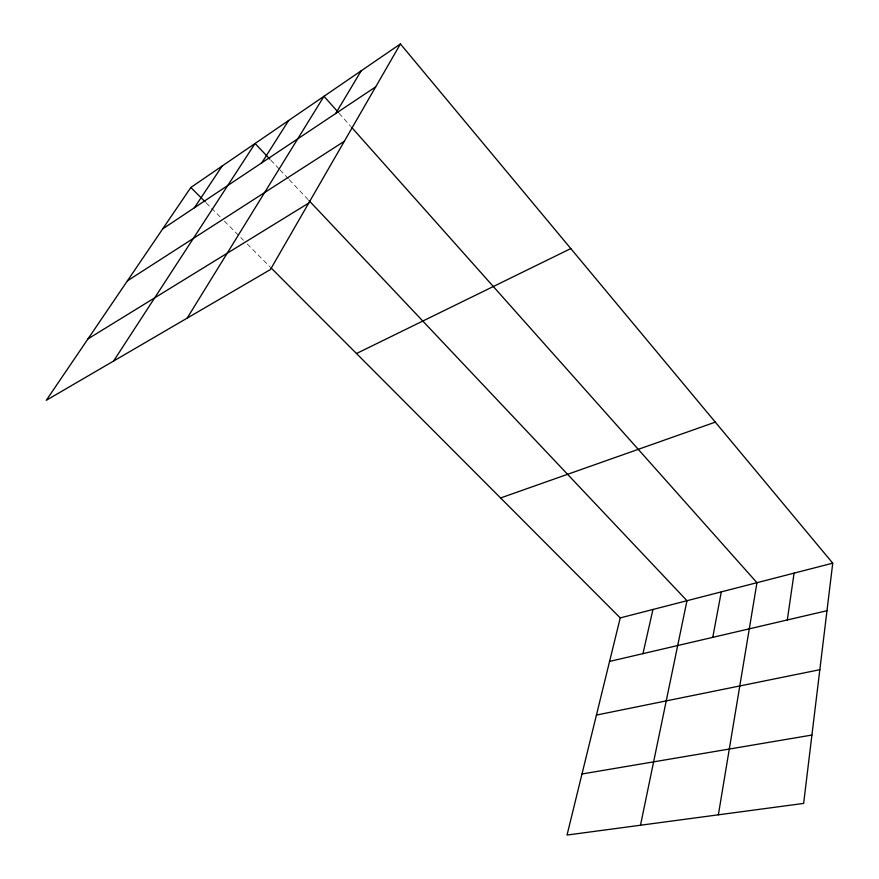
<?xml version="1.0" encoding="UTF-8"?>
<svg xmlns="http://www.w3.org/2000/svg" width="879" height="879" viewBox="0 0 879 879"><rect width="100%" height="100%" fill="white"/><g stroke="black" fill="none" stroke-linecap="round" stroke-linejoin="round"><path stroke-width="0.66" stroke-dasharray="4.39 3.3" d="M206.18 202.862L220.574 217.289M224.409 221.134L243.45 240.22M247.263 244.032L270.029 266.864M270.787 160.121L279.115 168.933M280.038 169.911L288.356 178.723M289.279 179.701L308.024 199.544M339.129 113.314L350.71 126.323"/><path stroke-width="1.32" d="M400.417 43.95L270.402 269.578L46.257 400.33L190.831 187.48L400.417 43.95L832.743 563.175L803.637 803.417L567.032 835.05L620.233 617.904L270.974 267.809M787.32 619.959L794.078 573.13M718.363 814.822L756.962 582.689L351.6 127.323M712.77 637.363L721.285 591.875M640.494 825.227L686.971 600.709L308.968 200.544M642.956 653.646L652.954 609.477M335.635 113.578L361.181 70.814M187.15 318.143L323.977 96.294L338.239 112.314M261.81 162.813L288.653 120.489M113.589 361.049L255.075 143.486L269.864 159.143M194.369 207.785L222.156 166.021M162.681 228.914L375.685 86.856M127.444 280.808L344.337 141.266M87.999 338.876L308.716 203.082M356.489 353.523L570.801 248.581M500.59 497.975L715.308 422.129M620.233 617.904L832.743 563.175M609.565 661.437L826.974 610.707M596.423 715.077L819.832 669.699M581.997 773.981L811.921 735.053M190.831 187.48L205.225 201.906"/></g></svg>
